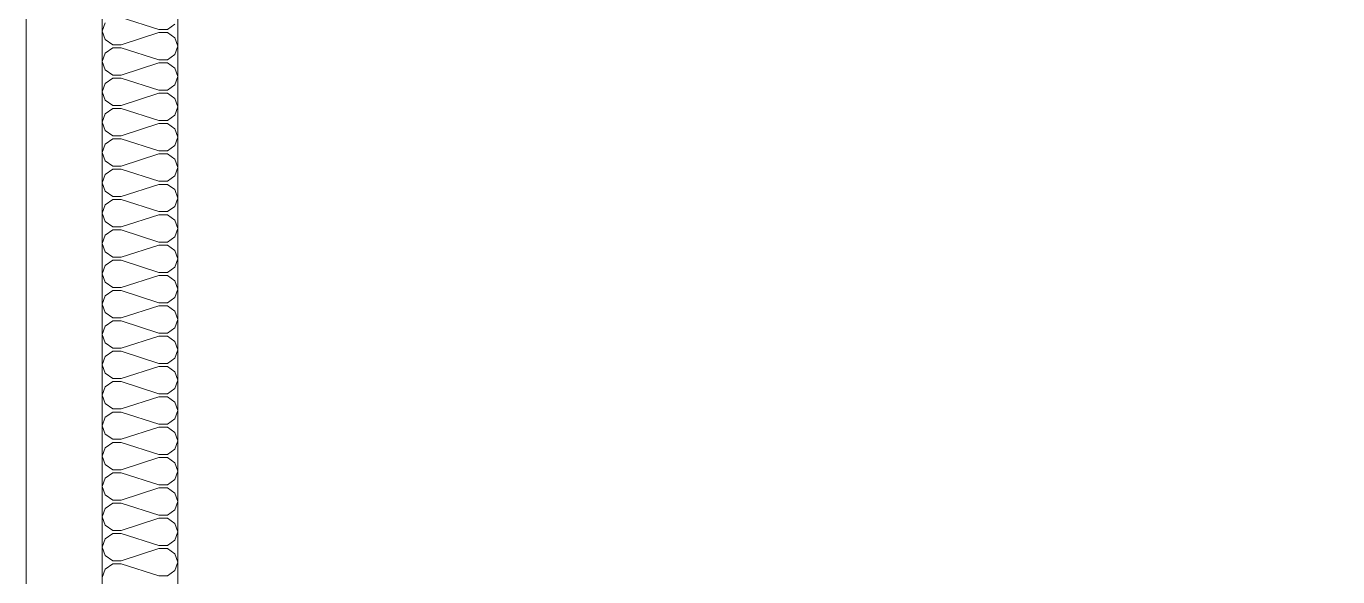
# Model space of a CAD drawing. Header units: millimetres. Extents: x -408440 to 245560, y -226171 to -13195.
# Drawn here: x 179343 to 187987, y -208883 to -205256 of the extents above; entities that cross this region are included whole.
import ezdxf
from ezdxf.xclip import XClip

# ---------------------------------------------------------------- set-up
doc = ezdxf.new("R2010")
doc.units = ezdxf.units.MM
doc.header["$LTSCALE"] = 5
doc.header["$MEASUREMENT"] = 0
doc.layers.get('0').update_dxf_attribs({"linetype": 'CONTINUOUS'})
for name, color, linetype, lineweight in [('A-WAXM-PANL', 6, 'CONTINUOUS', 20), ('A-XXXX-INSL1', 15, 'CONTINUOUS', 18), ('A-XXXX-INSL2', 8, 'CONTINUOUS', 18)]:
    doc.layers.add(name, color=color, linetype=linetype, lineweight=lineweight)

# ---------------------------------------------------------------- blocks, each defined once
blk = doc.blocks.new('지하2층')
at = {"layer": 'A-WAXM-PANL'}
for points in [[(4823273.8, -398088.7), (4823273.8, -391968.7)], [(4823473.8, -398088.7), (4823473.8, -391968.7)]]:
    blk.add_lwpolyline(points, dxfattribs=at)
at = {"layer": 'A-XXXX-INSL1'}
blk.add_lwpolyline([(4878023.8, -401268.7), (4878023.8, -392618.7), (4877823.8, -392618.7), (4877823.8, -392168.7), (4834823.8, -392168.7), (4834823.8, -392618.7), (4833823.8, -392618.7), (4833823.8, -392168.7), (4823673.8, -392168.7), (4823673.8, -396718.7), (4826373.8, -396718.7), (4826373.8, -398118.1)], dxfattribs=at)
at = {"layer": 'A-XXXX-INSL2'}
for points in [[(4823473.8, -396678.7), (4823481.8, -396656.7), (4823501.8, -396642.7), (4823523.8, -396642.7), (4823623.8, -396674.7), (4823645.8, -396674.7), (4823665.8, -396660.7), (4823673.8, -396638.7), (4823665.8, -396616.7), (4823645.8, -396602.7), (4823623.8, -396602.7), (4823523.8, -396634.7), (4823501.8, -396634.7), (4823481.8, -396620.7), (4823473.8, -396598.7), (4823481.8, -396576.7), (4823501.8, -396562.7), (4823523.8, -396562.7), (4823623.8, -396594.7), (4823645.8, -396594.7), (4823665.8, -396580.7), (4823673.8, -396558.7), (4823665.8, -396536.7), (4823645.8, -396522.7), (4823623.8, -396522.7), (4823523.8, -396554.7), (4823501.8, -396554.7), (4823481.8, -396540.7), (4823473.8, -396518.7), (4823481.8, -396496.7), (4823501.8, -396482.7), (4823523.8, -396482.7), (4823623.8, -396514.7), (4823645.8, -396514.7), (4823665.8, -396500.7), (4823673.8, -396478.7), (4823665.8, -396456.7), (4823645.8, -396442.7), (4823623.8, -396442.7), (4823523.8, -396474.7), (4823501.8, -396474.7), (4823481.8, -396460.7), (4823473.8, -396438.7), (4823481.8, -396416.7), (4823501.8, -396402.7), (4823523.8, -396402.7), (4823623.8, -396434.7), (4823645.8, -396434.7), (4823665.8, -396420.7), (4823673.8, -396398.7), (4823665.8, -396376.7), (4823645.8, -396362.7), (4823623.8, -396362.7), (4823523.8, -396394.7), (4823501.8, -396394.7), (4823481.8, -396380.7), (4823473.8, -396358.7), (4823481.8, -396336.7), (4823501.8, -396322.7), (4823523.8, -396322.7), (4823623.8, -396354.7), (4823645.8, -396354.7), (4823665.8, -396340.7), (4823673.8, -396318.7), (4823665.8, -396296.7), (4823645.8, -396282.7), (4823623.8, -396282.7), (4823523.8, -396314.7), (4823501.8, -396314.7), (4823481.8, -396300.7), (4823473.8, -396278.7), (4823481.8, -396256.7), (4823501.8, -396242.7), (4823523.8, -396242.7), (4823623.8, -396274.7), (4823645.8, -396274.7), (4823665.8, -396260.7), (4823673.8, -396238.7), (4823665.8, -396216.7), (4823645.8, -396202.7), (4823623.8, -396202.7), (4823523.8, -396234.7), (4823501.8, -396234.7), (4823481.8, -396220.7), (4823473.8, -396198.7), (4823481.8, -396176.7), (4823501.8, -396162.7), (4823523.8, -396162.7), (4823623.8, -396194.7), (4823645.8, -396194.7), (4823665.8, -396180.7), (4823673.8, -396158.7), (4823665.8, -396136.7), (4823645.8, -396122.7), (4823623.8, -396122.7), (4823523.8, -396154.7), (4823501.8, -396154.7), (4823481.8, -396140.7), (4823473.8, -396118.7), (4823481.8, -396096.7), (4823501.8, -396082.7), (4823523.8, -396082.7), (4823623.8, -396114.7), (4823645.8, -396114.7), (4823665.8, -396100.7), (4823673.8, -396078.7), (4823665.8, -396056.7), (4823645.8, -396042.7), (4823623.8, -396042.7), (4823523.8, -396074.7), (4823501.8, -396074.7), (4823481.8, -396060.7), (4823473.8, -396038.7), (4823481.8, -396016.7), (4823501.8, -396002.7), (4823523.8, -396002.7), (4823623.8, -396034.7), (4823645.8, -396034.7), (4823665.8, -396020.7), (4823673.8, -395998.7), (4823665.8, -395976.7), (4823645.8, -395962.7), (4823623.8, -395962.7), (4823523.8, -395994.7), (4823501.8, -395994.7), (4823481.8, -395980.7), (4823473.8, -395958.7), (4823481.8, -395936.7), (4823501.8, -395922.7), (4823523.8, -395922.7), (4823623.8, -395954.7), (4823645.8, -395954.7), (4823665.8, -395940.7), (4823673.8, -395918.7), (4823665.8, -395896.7), (4823645.8, -395882.7), (4823623.8, -395882.7), (4823523.8, -395914.7), (4823501.8, -395914.7), (4823481.8, -395900.7), (4823473.8, -395878.7), (4823481.8, -395856.7), (4823501.8, -395842.7), (4823523.8, -395842.7), (4823623.8, -395874.7), (4823645.8, -395874.7), (4823665.8, -395860.7), (4823673.8, -395838.7), (4823665.8, -395816.7), (4823645.8, -395802.7), (4823623.8, -395802.7), (4823523.8, -395834.7), (4823501.8, -395834.7), (4823481.8, -395820.7), (4823473.8, -395798.7), (4823481.8, -395776.7), (4823501.8, -395762.7), (4823523.8, -395762.7), (4823623.8, -395794.7), (4823645.8, -395794.7), (4823665.8, -395780.7), (4823673.8, -395758.7), (4823665.8, -395736.7), (4823645.8, -395722.7), (4823623.8, -395722.7), (4823523.8, -395754.7), (4823501.8, -395754.7), (4823481.8, -395740.7), (4823473.8, -395718.7), (4823481.8, -395696.7), (4823501.8, -395682.7), (4823523.8, -395682.7), (4823623.8, -395714.7), (4823645.8, -395714.7), (4823665.8, -395700.7), (4823673.8, -395678.7), (4823665.8, -395656.7), (4823645.8, -395642.7), (4823623.8, -395642.7), (4823523.8, -395674.7), (4823501.8, -395674.7), (4823481.8, -395660.7), (4823473.8, -395638.7), (4823481.8, -395616.7), (4823501.8, -395602.7), (4823523.8, -395602.7), (4823623.8, -395634.7), (4823645.8, -395634.7), (4823665.8, -395620.7), (4823673.8, -395598.7), (4823665.8, -395576.7), (4823645.8, -395562.7), (4823623.8, -395562.7), (4823523.8, -395594.7), (4823501.8, -395594.7), (4823481.8, -395580.7), (4823473.8, -395558.7), (4823481.8, -395536.7), (4823501.8, -395522.7), (4823523.8, -395522.7), (4823623.8, -395554.7), (4823645.8, -395554.7), (4823665.8, -395540.7), (4823673.8, -395518.7), (4823665.8, -395496.7), (4823645.8, -395482.7), (4823623.8, -395482.7), (4823523.8, -395514.7), (4823501.8, -395514.7), (4823481.8, -395500.7), (4823473.8, -395478.7), (4823481.8, -395456.7), (4823501.8, -395442.7), (4823523.8, -395442.7), (4823623.8, -395474.7), (4823645.8, -395474.7), (4823665.8, -395460.7), (4823673.8, -395438.7), (4823665.8, -395416.7), (4823645.8, -395402.7), (4823623.8, -395402.7), (4823523.8, -395434.7), (4823501.8, -395434.7), (4823481.8, -395420.7), (4823473.8, -395398.7), (4823481.8, -395376.7), (4823501.8, -395362.7), (4823523.8, -395362.7), (4823623.8, -395394.7), (4823645.8, -395394.7), (4823665.8, -395380.7), (4823673.8, -395358.7), (4823665.8, -395336.7), (4823645.8, -395322.7), (4823623.8, -395322.7), (4823523.8, -395354.7), (4823501.8, -395354.7), (4823481.8, -395340.7), (4823473.8, -395318.7), (4823481.8, -395296.7), (4823501.8, -395282.7), (4823523.8, -395282.7), (4823623.8, -395314.7), (4823645.8, -395314.7), (4823665.8, -395300.7), (4823673.8, -395278.7), (4823665.8, -395256.7), (4823645.8, -395242.7), (4823623.8, -395242.7), (4823523.8, -395274.7), (4823501.8, -395274.7), (4823481.8, -395260.7), (4823473.8, -395238.7), (4823481.8, -395216.7)], [(4823523.8, -395202.7), (4823623.8, -395234.7), (4823645.8, -395234.7), (4823665.8, -395220.7)], [(4826373.8, -398068.7), (4826373.8, -396718.7), (4823673.8, -396718.7), (4823673.8, -391968.7)]]:
    blk.add_lwpolyline(points, dxfattribs=at)

msp = doc.modelspace()

# ---------------------------------------------------------------- block references
ref = msp.add_blockref('지하2층', (-11878841.9, 782809.4), dxfattribs=dict(xscale=2.5, yscale=2.5, zscale=2.5))
XClip(ref).set_block_clipping_path([(4808205.797060851, -403539.763741599), (4837560.757056457, -389539.1669572717)])

doc.saveas('drawing.dxf')
